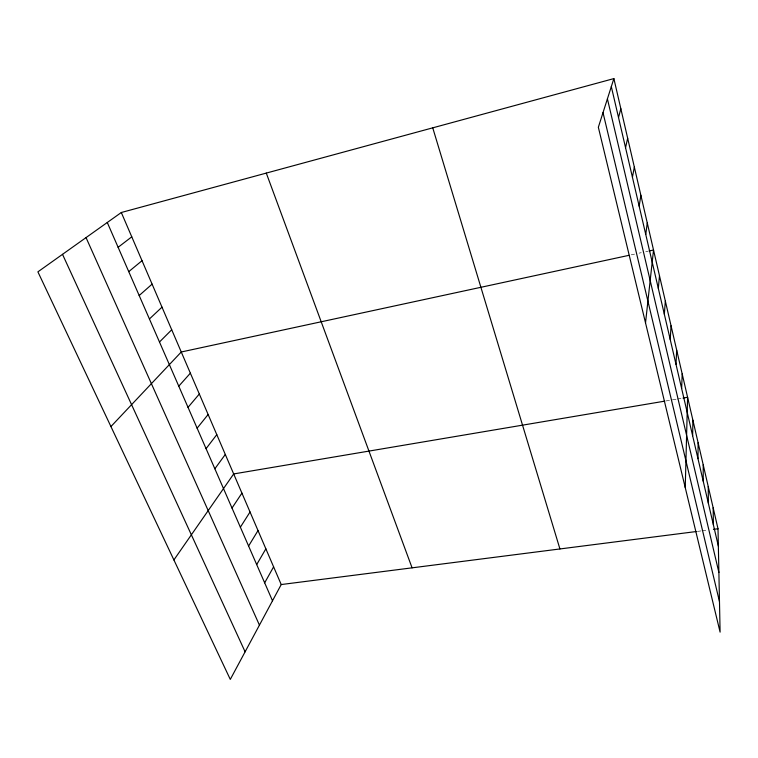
<?xml version="1.0" encoding="UTF-8"?>
<svg xmlns="http://www.w3.org/2000/svg" width="758" height="758" viewBox="0 0 758 758"><rect width="100%" height="100%" fill="white"/><g stroke="black" fill="none" stroke-linecap="round" stroke-linejoin="round"><path stroke-width="0.57" stroke-dasharray="3.79 2.84" d="M631.234 254.84L634.579 254.119M639.041 253.153L641.268 252.67M645.731 251.713L647.957 251.23M665.78 400.973L676.108 399.229M677.264 399.03L681.849 398.253M697.426 531.386L700.856 530.951M702.003 530.799L706.579 530.221"/><path stroke-width="1.14" d="M697.985 458.685L698.109 442.738M692.641 435.765L692.897 420.226M685.241 487.574L687.591 397.287L683.005 398.064M681.65 388.57L682.191 373.912M675.994 364.285L676.676 350.092M670.224 339.508L671.057 325.798M664.34 314.229L665.335 301.04M658.332 288.438L659.488 275.789M645.522 322.851L653.529 250.026L649.075 250.993M645.75 234.43L647.266 222.937M639.165 206.148L640.87 195.289M632.428 177.239L634.342 167.044M625.549 147.696L627.662 138.193M618.519 117.49L620.849 108.716M613.876 78.595L598.346 127.259L720.1 632.134L718.006 528.762L613.876 78.595L121.318 212.505L37.9 271.847L230.29 679.405L281.218 584.551L121.318 212.505M264.665 582.826L273.61 566.832M256.697 564.577L265.869 548.839M248.596 546.044L258.014 530.562M240.371 527.208L250.036 511.991M232.005 508.05L241.925 493.117M173.895 559.944L233.682 473.94L664.624 401.162M214.855 468.785L225.306 454.449M206.062 448.66L216.788 434.637M197.118 428.185L208.128 414.493M188.022 407.359L199.326 394.008M178.774 386.173L190.372 373.173M110.933 426.555L181.266 351.987L629.007 255.323M159.483 342L171.715 329.768M149.421 318.976L161.994 307.161M139.178 295.525L152.102 284.136M128.746 271.639L142.03 260.695M118.115 247.298L131.769 236.828M281.218 584.551L696.289 531.538M713.43 529.34L718.006 528.762M62.516 254.337L245.109 651.814M86.042 237.605L259.435 625.123M107.285 222.492L272.501 600.772M266.285 173.089L412.077 567.837M432.742 127.837L559.925 548.953M603.017 112.629L719.484 601.663M607.414 98.862L718.897 572.517M611.318 86.602L718.357 546.177M713.164 507.832L713.401 524.906M708.237 486.532L708.36 503.246M703.216 464.834L703.216 481.169"/></g></svg>
